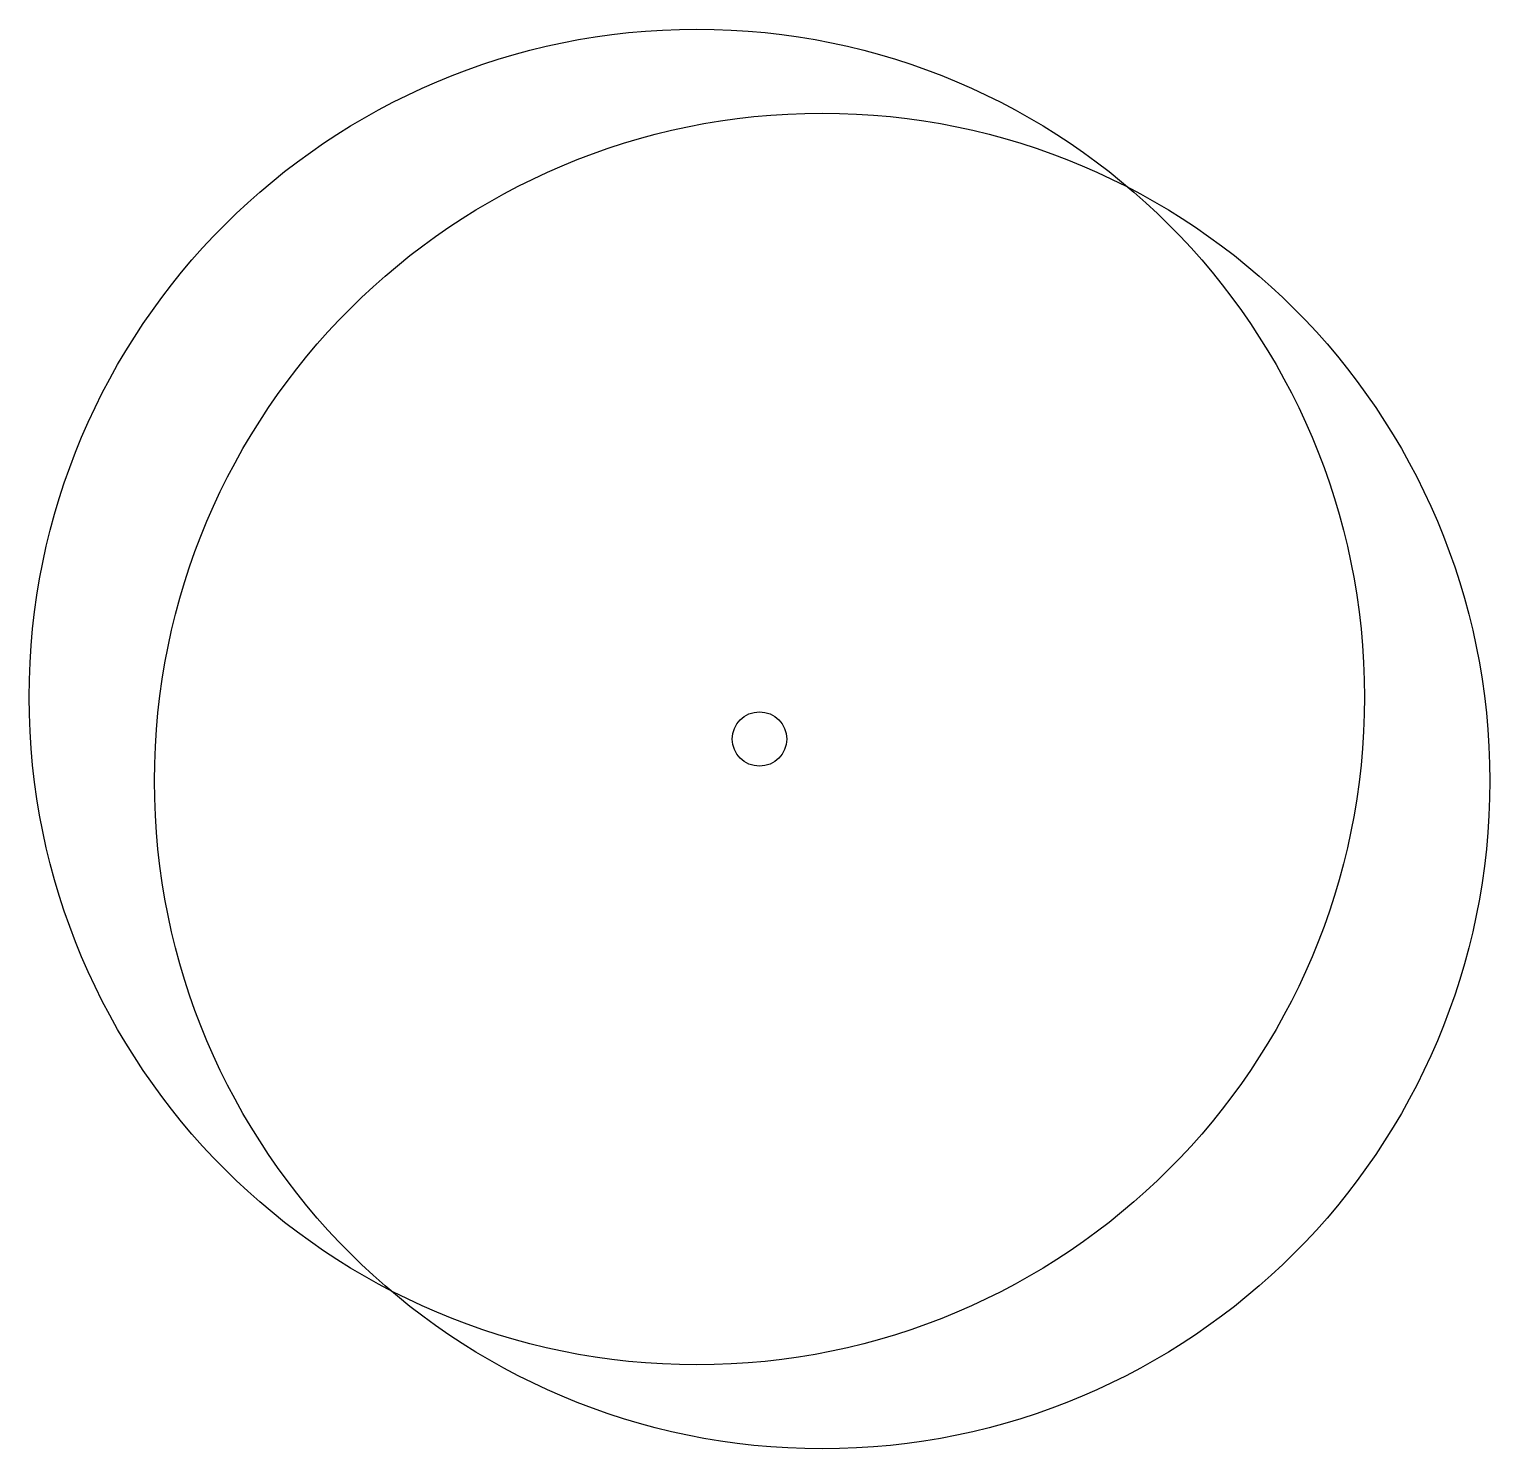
# Model space of a CAD drawing. Extents: x -1.62 to 1.62, y -1.58 to 1.58.
import ezdxf

# ---------------------------------------------------------------- set-up
doc = ezdxf.new("R2010")
doc.units = 0
doc.header["$MEASUREMENT"] = 0
doc.layers.get('0').update_dxf_attribs({"linetype": 'CONTINUOUS'})
doc.layers.add('01', color=1, linetype='CONTINUOUS')

msp = doc.modelspace()

# ---------------------------------------------------------------- linework, layer by layer
for centre in [(-0.1392, 0.0933), (0.1392, -0.0933)]:
    msp.add_circle(centre, 1.4835)
at = {"layer": '01'}
msp.add_circle((0, 0), 0.0604, dxfattribs=at)

doc.saveas('drawing.dxf')
